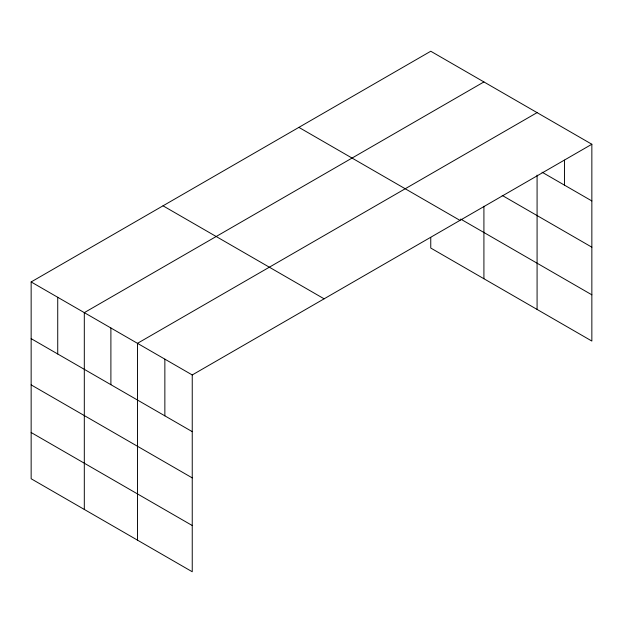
<?xml version="1.0" encoding="UTF-8"?>
<svg xmlns="http://www.w3.org/2000/svg" width="623" height="623" viewBox="0 0 623 623"><rect width="100%" height="100%" fill="white"/><g stroke="black" fill="none" stroke-linecap="round" stroke-linejoin="round"><path stroke-width="0.93" d="M591.85 144.248L430.758 51.242L31.15 281.946L31.15 478.752L192.242 571.758L192.242 374.953L591.85 144.248L591.85 341.054L430.758 248.047L430.758 237.449M537.081 175.102L537.081 309.429M483.915 81.932L84.307 312.645L84.307 509.443M537.081 112.623L137.473 343.335L137.473 540.141M542.057 172.197L591.85 200.949M502.193 195.42L591.85 247.183M460.662 219.07L591.85 294.819M298.884 127.372L459.976 220.378M163.024 205.816L324.116 298.822M31.15 281.946L192.242 374.953M31.15 338.647L192.242 431.653M31.15 384.882L192.242 477.888M31.15 432.518L192.242 525.524M564.461 160.15L564.461 185.132M483.915 206.252L483.915 278.738M164.861 359.144L164.861 415.845M110.894 327.986L110.894 384.687M57.729 297.296L57.729 353.996"/></g></svg>
